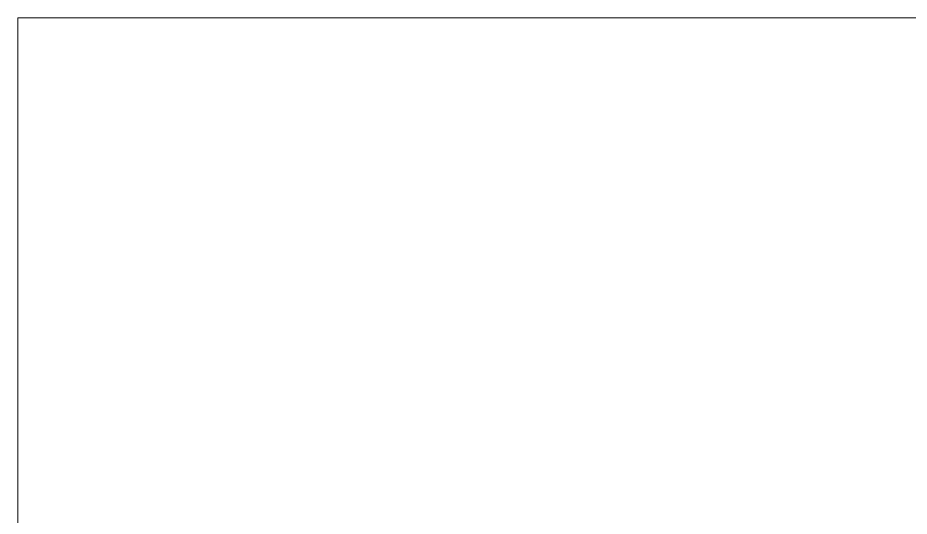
# Model space of a CAD drawing. Extents: x -116116 to 163606, y 26244 to 140307.
# Drawn here: x 129314 to 131517, y 56855 to 58088 of the extents above; entities that cross this region are included whole.
import ezdxf
from ezdxf.enums import TextEntityAlignment as Align

# ---------------------------------------------------------------- set-up
doc = ezdxf.new("R2010")
doc.units = 0
doc.header["$LTSCALE"] = 1000
doc.layers.get('0').update_dxf_attribs({"linetype": 'CONTINUOUS'})
doc.layers.add('HFZT', color=5, linetype='CONTINUOUS', lineweight=15)
doc.styles.add('TSSD_NORM', font='tssdeng.shx', dxfattribs={"width": 0.7, "bigfont": 'hztxt.shx'})

# ---------------------------------------------------------------- blocks, each defined once
blk = doc.blocks.new('DETK')
at = {"layer": 'HFZT'}
for p, q in [((24799.99998491257, 5200.000003911555), (24799.99998491257, 1000)), ((41000, 5200.000003911555), (24799.99998491257, 5200.000003911555))]:
    blk.add_line(p, q, dxfattribs=at)
at = {"layer": 'HFZT', "color": 2, "style": 'TSSD_NORM', "width": 0.7}
for tag, height, p in [('比例尺', 250, (40275.21528918296, 3100.000001955777)), ('图号', 250, (37501.45362446201, 1700.000000651926)), ('日期', 250, (40275.21528918296, 1700.000000651926)), ('图名', 400, (31926.23832941172, 1425.000000395812))]:
    blk.add_attdef(tag, text='', height=height, dxfattribs=at).set_placement(p, align=Align.MIDDLE)

msp = doc.modelspace()

# ---------------------------------------------------------------- block references
msp.add_blockref('DETK', (104514.117721927, 52887.54949602927))

doc.saveas('drawing.dxf')
